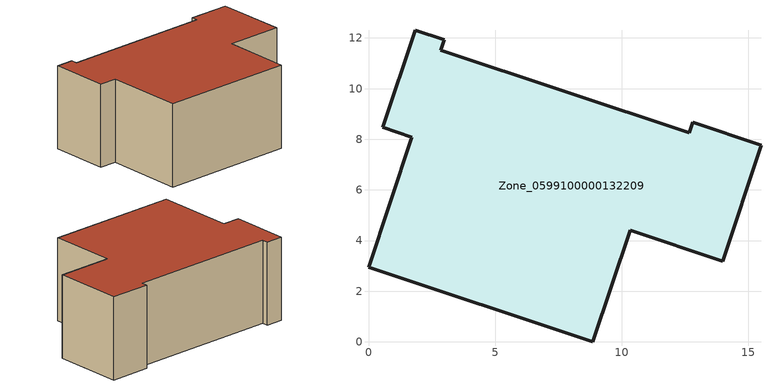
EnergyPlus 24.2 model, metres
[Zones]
Zone_0599100000132209
 floor ground (C_G): 0.56,8.47 1.84,12.31 2.99,11.93 2.85,11.52 12.66,8.26 12.8,8.67 15.5,7.77 13.98,3.19 10.33,4.4 8.86,0 0,2.94 1.71,8.08 z0
 wall outside (C_F): 1.84,12.31 0.56,8.47 1.71,8.08 0,2.94 8.86,0 10.33,4.4 13.98,3.19 15.5,7.77 12.8,8.67 12.66,8.26 2.85,11.52 2.99,11.93 1.84,12.31 z0:5.72
 roof outside (C_R): 1.71,8.08 0,2.94 8.86,0 10.33,4.4 13.98,3.19 15.5,7.77 12.8,8.67 12.66,8.26 2.85,11.52 2.99,11.93 1.84,12.31 0.56,8.47 z5.72
[BUILDING]
Pand.0599100000132209: North Axis=0; Terrain=City; Loads Convergence Tolerance Value=0.04; Temperature Convergence Tolerance Value=0.4; Solar Distribution=FullExterior; Maximum Number of Warmup Days=25; Minimum Number of Warmup Days=1
[Site:Location]
Rotterdam.The.Hague.AP_ZH_NLD Design_Conditions: Latitude=51.96; Longitude=4.45; Time Zone=1; Elevation=-4.5
[SITE:GROUNDTEMPERATURE:BUILDINGSURFACE]
18, 18, 18, 18, 18, 18, 18, 18, 18, 18, 18, 18
[MATERIAL] Thermal Absorptance=0.9; Solar Absorptance=0.7; Visible Absorptance=0.7
Name | Roughness | Thickness | Conductivity | Density | Specific Heat
G.TI.1975-1991 | MediumSmooth | 0.15 | 0.288461 | 540 | 1210
F.TI.1975-1991 | Rough | 0.3 | 0.230769 | 1920 | 840
R.TI.1975-1991 | MediumRough | 0.2 | 0.153846 | 1500 | 1000
[CONSTRUCTION]
C_G: G.TI.1975-1991
C_F: F.TI.1975-1991
C_R: R.TI.1975-1991
[ZONE]
Zone_0599100000132209: Type=1; Multiplier=1; Ceiling Height=Autocalculate; Volume=Autocalculate; Floor Area=autocalculate; Part of Total Floor Area=Yes
[ZONEINFILTRATION:DESIGNFLOWRATE]
Infil_Zone_0599100000132209: Zone or ZoneList or Space or SpaceList=Zone_0599100000132209; Schedule=AlwaysOn; Design Flow Rate Calculation Method=Flow/Area; Flow Rate per Floor Area=0.003; Constant Term Coefficient=1; Temperature Term Coefficient=0; Velocity Term Coefficient=0; Velocity Squared Term Coefficient=0
[HVACTEMPLATE:ZONE:IDEALLOADSAIRSYSTEM]
Zone_0599100000132209: Maximum Heating Supply Air Temperature=50; Minimum Cooling Supply Air Temperature=13; Maximum Heating Supply Air Humidity Ratio=0.0156; Minimum Cooling Supply Air Humidity Ratio=0.0077; Heating Limit=NoLimit; Cooling Limit=NoLimit; Dehumidification Control Type=ConstantSensibleHeatRatio; Cooling Sensible Heat Ratio=0.7; Dehumidification Setpoint=60; Humidification Control Type=None; Humidification Setpoint=30; Outdoor Air Method=None; Outdoor Air Flow Rate per Person=0.00944; Outdoor Air Flow Rate per Zone Floor Area=0; Outdoor Air Flow Rate per Zone=0; Demand Controlled Ventilation Type=None; Outdoor Air Economizer Type=NoEconomizer; Heat Recovery Type=None; Sensible Heat Recovery Effectiveness=0.7; Latent Heat Recovery Effectiveness=0.65
[ZONECONTROL:THERMOSTAT]
ThermostatControl_Zone_0599100000132209: Zone or ZoneList=Zone_0599100000132209; Control Type Schedule=DualSetpointControlType; Control 1=Thermostat_Zone_0599100000132209; Temperature Difference Between Cutout And Setpoint=0
[THERMOSTATSETPOINT:DUALSETPOINT]
Thermostat_Zone_0599100000132209: Heating Setpoint Temperature Schedule=HeatingSetpoint_Zone_0599100000132209; Cooling Setpoint Temperature Schedule=CoolingSetpoint_Zone_0599100000132209
[SCHEDULE:COMPACT]
HeatingSetpoint_Zone_0599100000132209: Through: 12/31, For: AllDays, Until: 24:00, 21
CoolingSetpoint_Zone_0599100000132209: Through: 12/31, For: AllDays, Until: 24:00, 24
DualSetpointControlType: Through: 12/31, For: AllDays, Until: 24:00, 4
AlwaysOn: Through: 12/31, For: AllDays, Until: 24:00, 1
